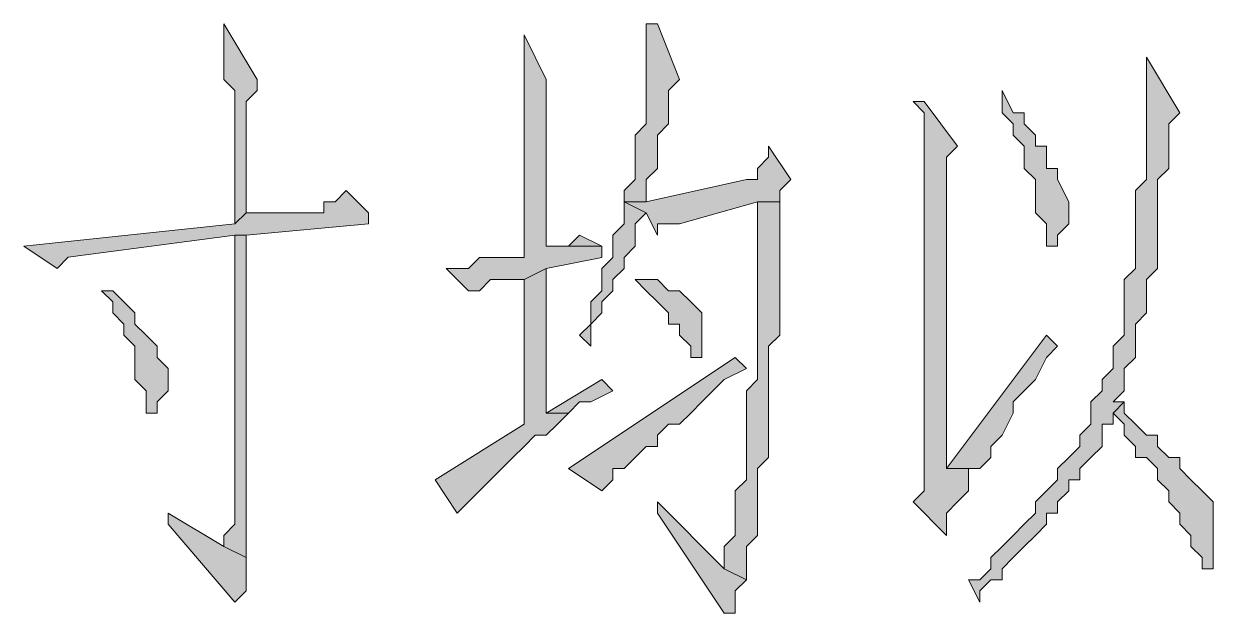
# Model space of a CAD drawing. Header units: millimetres. Extents: x 6 to 291, y 4 to 206.
# Drawn here: x 253.788 to 258.318, y 23.368 to 25.612 of the extents above; entities that cross this region are included whole.
import ezdxf

# ---------------------------------------------------------------- set-up
doc = ezdxf.new("R2010")
doc.units = ezdxf.units.MM
doc.layers.add('C00-00-00', color=7, linetype='Continuous')

msp = doc.modelspace()

# ---------------------------------------------------------------- hatches: boundary and pattern name
at = {"layer": 'C00-00-00'}
h = msp.add_hatch(color=256, dxfattribs=at)
h.dxf.hatch_style = 2
h.paths.add_polyline_path([(254.550338, 25.611663), (254.550338, 25.56933), (254.550338, 25.526997), (254.550338, 25.399997), (254.592671, 25.357663), (254.592671, 24.849663), (254.635004, 24.891997), (254.635004, 25.272997), (254.635004, 25.31533), (254.677338, 25.357663), (254.677338, 25.399997)])
h = msp.add_hatch(color=256, dxfattribs=at)
h.dxf.hatch_style = 2
h.paths.add_polyline_path([(256.201335, 25.611663), (256.159002, 25.611663), (256.159002, 25.56933), (256.159002, 25.31533), (256.159002, 25.272997), (256.159002, 25.230663), (256.116669, 25.18833), (256.116669, 25.145997), (256.116669, 25.06133), (256.116669, 25.018997), (256.074335, 24.976663), (256.074335, 24.93433), (256.159002, 24.93433), (256.159002, 24.976663), (256.159002, 25.018997), (256.201335, 25.06133), (256.201335, 25.103663), (256.201335, 25.145997), (256.201335, 25.18833), (256.243669, 25.230663), (256.243669, 25.272997), (256.243669, 25.31533), (256.243669, 25.357663), (256.286002, 25.399997)])
h = msp.add_hatch(color=256, dxfattribs=at)
h.dxf.hatch_style = 2
h.paths.add_polyline_path([(255.69334, 25.569337), (255.69334, 25.527004), (255.69334, 25.442337), (255.69334, 25.400004), (255.69334, 24.765004), (255.69334, 24.72267), (255.608673, 24.72267), (255.56634, 24.72267), (255.524006, 24.72267), (255.481673, 24.680337), (255.397006, 24.680337), (255.481673, 24.59567), (255.524006, 24.59567), (255.56634, 24.638004), (255.69334, 24.638004), (255.778006, 24.680337), (255.989673, 24.72267), (255.989673, 24.765004), (255.778006, 24.765004), (255.778006, 24.807337), (255.778006, 24.84967), (255.778006, 25.315337), (255.778006, 25.35767), (255.778006, 25.400004)])
h = msp.add_hatch(color=256, dxfattribs=at)
h.dxf.hatch_style = 2
h.paths.add_polyline_path([(258.063996, 25.484669), (258.063996, 25.400002), (258.063996, 25.357669), (258.063996, 25.188335), (258.063996, 25.146002), (258.063996, 25.019002), (258.021663, 24.976669), (258.021663, 24.807335), (258.021663, 24.765002), (258.021663, 24.680335), (257.979329, 24.638002), (257.979329, 24.595669), (257.979329, 24.553335), (257.979329, 24.426335), (257.936996, 24.384002), (257.936996, 24.341669), (257.936996, 24.299335), (257.894663, 24.257002), (257.894663, 24.214669), (257.852329, 24.172335), (257.852329, 24.130002), (257.852329, 24.087669), (257.809996, 24.045335), (257.809996, 24.003002), (257.767663, 23.960669), (257.725329, 23.918335), (257.725329, 23.876002), (257.682996, 23.833669), (257.640663, 23.791335), (257.640663, 23.749002), (257.598329, 23.706669), (257.555996, 23.664335), (257.513663, 23.622002), (257.471329, 23.579669), (257.471329, 23.537335), (257.428996, 23.495002), (257.386663, 23.495002), (257.428996, 23.410335), (257.428996, 23.452669), (257.471329, 23.495002), (257.513663, 23.495002), (257.513663, 23.537335), (257.555996, 23.579669), (257.598329, 23.622002), (257.640663, 23.664335), (257.682996, 23.706669), (257.682996, 23.749002), (257.725329, 23.749002), (257.725329, 23.791335), (257.767663, 23.833669), (257.767663, 23.876002), (257.809996, 23.876002), (257.809996, 23.918335), (257.852329, 23.960669), (257.894663, 24.003002), (257.894663, 24.045335), (257.894663, 24.087669), (257.936996, 24.087669), (257.936996, 24.130002), (257.979329, 24.172335), (257.936996, 24.172335), (257.979329, 24.214669), (257.979329, 24.257002), (257.979329, 24.299335), (258.021663, 24.341669), (258.021663, 24.384002), (258.021663, 24.426335), (258.021663, 24.468669), (258.063996, 24.511002), (258.063996, 24.553335), (258.063996, 24.595669), (258.063996, 24.638002), (258.106329, 24.680335), (258.106329, 24.849669), (258.106329, 24.934335), (258.106329, 25.019002), (258.148663, 25.061335), (258.148663, 25.146002), (258.148663, 25.188335), (258.148663, 25.230669), (258.190996, 25.273002)])
h = msp.add_hatch(color=256, dxfattribs=at)
h.dxf.hatch_style = 2
h.paths.add_polyline_path([(257.513674, 25.357674), (257.513674, 25.31534), (257.513674, 25.273007), (257.556008, 25.230674), (257.556008, 25.18834), (257.598341, 25.146007), (257.598341, 25.103674), (257.598341, 25.06134), (257.640674, 25.019007), (257.640674, 24.976674), (257.640674, 24.93434), (257.640674, 24.892007), (257.683008, 24.849674), (257.683008, 24.80734), (257.683008, 24.765007), (257.725341, 24.765007), (257.725341, 24.80734), (257.767674, 24.849674), (257.767674, 24.93434), (257.725341, 25.019007), (257.725341, 25.06134), (257.683008, 25.06134), (257.683008, 25.103674), (257.683008, 25.146007), (257.640674, 25.146007), (257.640674, 25.18834), (257.598341, 25.230674), (257.598341, 25.273007), (257.556008, 25.273007)])
h = msp.add_hatch(color=256, dxfattribs=at)
h.dxf.hatch_style = 2
h.paths.add_polyline_path([(257.217326, 25.315331), (257.174993, 25.315331), (257.217326, 25.272998), (257.217326, 25.188331), (257.217326, 25.145998), (257.217326, 23.833665), (257.174993, 23.791331), (257.301993, 23.664331), (257.301993, 23.706665), (257.301993, 23.748998), (257.344326, 23.791331), (257.38666, 23.833665), (257.38666, 23.875998), (257.38666, 23.918331), (257.301993, 23.918331), (257.301993, 23.960665), (257.301993, 24.129998), (257.301993, 24.214665), (257.301993, 25.061331), (257.301993, 25.103665), (257.344326, 25.145998)])
h = msp.add_hatch(color=256, dxfattribs=at)
h.dxf.hatch_style = 2
h.paths.add_polyline_path([(256.624662, 25.14601), (256.624662, 25.103677), (256.582329, 25.061343), (256.582329, 25.01901), (256.539996, 25.01901), (256.158996, 24.934343), (256.074329, 24.934343), (256.158996, 24.89201), (256.201329, 24.807343), (256.201329, 24.849677), (256.243662, 24.849677), (256.285996, 24.849677), (256.582329, 24.934343), (256.666996, 24.934343), (256.666996, 24.976677), (256.709329, 25.01901)])
h = msp.add_hatch(color=256, dxfattribs=at)
h.dxf.hatch_style = 2
h.paths.add_polyline_path([(255.016007, 24.976673), (254.973674, 24.93434), (254.93134, 24.93434), (254.93134, 24.892006), (254.635007, 24.892006), (254.592674, 24.849673), (253.78834, 24.765006), (253.91534, 24.68034), (253.957674, 24.722673), (254.592674, 24.80734), (254.635007, 24.80734), (255.100674, 24.849673), (255.100674, 24.892006)])
h = msp.add_hatch(color=256, dxfattribs=at)
h.dxf.hatch_style = 2
h.paths.add_polyline_path([(256.07434, 24.934331), (256.07434, 24.891997), (256.07434, 24.849664), (256.032007, 24.807331), (256.032007, 24.764997), (256.032007, 24.722664), (255.989674, 24.680331), (255.989674, 24.637997), (255.989674, 24.595664), (255.94734, 24.553331), (255.94734, 24.468664), (255.905007, 24.426331), (255.94734, 24.383997), (255.94734, 24.468664), (255.989674, 24.510997), (255.989674, 24.553331), (256.032007, 24.595664), (256.032007, 24.637997), (256.07434, 24.680331), (256.07434, 24.722664), (256.116674, 24.764997), (256.116674, 24.807331), (256.116674, 24.849664), (256.159007, 24.891997)])
h = msp.add_hatch(color=256, dxfattribs=at)
h.dxf.hatch_style = 2
h.paths.add_polyline_path([(256.667004, 24.934331), (256.582338, 24.934331), (256.582338, 24.849664), (256.582338, 24.256997), (256.540004, 24.214664), (256.540004, 24.045331), (256.540004, 23.960664), (256.540004, 23.875997), (256.497671, 23.833664), (256.497671, 23.748997), (256.497671, 23.706664), (256.497671, 23.664331), (256.455338, 23.621997), (256.455338, 23.579664), (256.455338, 23.537331), (256.540004, 23.494997), (256.540004, 23.537331), (256.540004, 23.579664), (256.540004, 23.621997), (256.582338, 23.664331), (256.582338, 23.748997), (256.582338, 23.791331), (256.582338, 23.918331), (256.624671, 23.960664), (256.624671, 24.045331), (256.624671, 24.129997), (256.624671, 24.383997), (256.667004, 24.426331)])
h = msp.add_hatch(color=256, dxfattribs=at)
h.dxf.hatch_style = 2
h.paths.add_polyline_path([(254.635006, 24.807336), (254.592673, 24.807336), (254.592673, 23.791336), (254.592673, 23.706669), (254.55034, 23.664336), (254.55034, 23.622002), (254.635006, 23.579669)])
h = msp.add_hatch(color=256, dxfattribs=at)
h.dxf.hatch_style = 2
h.paths.add_polyline_path([(255.905003, 24.807336), (255.86267, 24.765002), (255.820337, 24.765002), (255.778003, 24.765002), (255.98967, 24.765002)])
h = msp.add_hatch(color=256, dxfattribs=at)
h.dxf.hatch_style = 2
h.paths.add_polyline_path([(255.777992, 24.680341), (255.693326, 24.638008), (255.693326, 24.087674), (255.354659, 23.876008), (255.439326, 23.749008), (255.481659, 23.791341), (255.523992, 23.833674), (255.566326, 23.876008), (255.608659, 23.918341), (255.650992, 23.960674), (255.693326, 24.003008), (255.735659, 24.045341), (255.777992, 24.045341), (255.820326, 24.087674), (255.862659, 24.130008), (255.777992, 24.130008), (255.777992, 24.299341), (255.777992, 24.384008)])
h = msp.add_hatch(color=256, dxfattribs=at)
h.dxf.hatch_style = 2
h.paths.add_polyline_path([(256.158993, 24.637999), (256.11666, 24.637999), (256.158993, 24.595665), (256.201326, 24.553332), (256.24366, 24.510999), (256.24366, 24.468665), (256.285993, 24.468665), (256.285993, 24.426332), (256.328326, 24.383999), (256.328326, 24.341665), (256.37066, 24.341665), (256.37066, 24.383999), (256.37066, 24.510999), (256.328326, 24.553332), (256.285993, 24.595665), (256.24366, 24.595665), (256.201326, 24.637999)])
h = msp.add_hatch(color=256, dxfattribs=at)
h.dxf.hatch_style = 2
h.paths.add_polyline_path([(254.126995, 24.595672), (254.084661, 24.595672), (254.126995, 24.553339), (254.126995, 24.511006), (254.169328, 24.468672), (254.169328, 24.426339), (254.211661, 24.384006), (254.211661, 24.341672), (254.211661, 24.299339), (254.211661, 24.257006), (254.253995, 24.214672), (254.253995, 24.172339), (254.253995, 24.130006), (254.296328, 24.130006), (254.296328, 24.172339), (254.338661, 24.214672), (254.338661, 24.299339), (254.296328, 24.341672), (254.296328, 24.384006), (254.253995, 24.426339), (254.211661, 24.468672), (254.211661, 24.511006), (254.169328, 24.553339)])
h = msp.add_hatch(color=256, dxfattribs=at)
h.dxf.hatch_style = 2
h.paths.add_polyline_path([(257.682996, 24.426335), (257.301996, 23.918335), (257.386662, 23.918335), (257.428996, 23.918335), (257.471329, 23.960669), (257.471329, 24.003002), (257.513662, 24.045335), (257.555996, 24.130002), (257.555996, 24.172335), (257.598329, 24.214669), (257.640662, 24.257002), (257.682996, 24.341669), (257.725329, 24.384002)])
h = msp.add_hatch(color=256, dxfattribs=at)
h.dxf.hatch_style = 2
h.paths.add_polyline_path([(256.497667, 24.341666), (255.862667, 23.918333), (255.989667, 23.833666), (256.032001, 23.876), (256.032001, 23.918333), (256.074334, 23.918333), (256.116667, 23.960666), (256.159001, 24.003), (256.201334, 24.003), (256.201334, 24.045333), (256.243667, 24.087666), (256.286001, 24.087666), (256.328334, 24.13), (256.370667, 24.172333), (256.413001, 24.214666), (256.455334, 24.257), (256.540001, 24.299333)])
h = msp.add_hatch(color=256, dxfattribs=at)
h.dxf.hatch_style = 2
h.paths.add_polyline_path([(255.989672, 24.256998), (255.778005, 24.129998), (255.862672, 24.129998), (255.905005, 24.172331), (255.947339, 24.172331), (256.032005, 24.214665)])
h = msp.add_hatch(color=256, dxfattribs=at)
h.dxf.hatch_style = 2
h.paths.add_polyline_path([(257.979328, 24.172329), (257.936994, 24.129996), (257.979328, 24.087663), (257.979328, 24.045329), (258.021661, 24.002996), (258.021661, 23.960663), (258.063994, 23.960663), (258.106328, 23.918329), (258.106328, 23.875996), (258.148661, 23.833663), (258.148661, 23.791329), (258.190994, 23.748996), (258.190994, 23.706663), (258.233328, 23.664329), (258.233328, 23.621996), (258.275661, 23.579663), (258.275661, 23.537329), (258.317994, 23.537329), (258.317994, 23.579663), (258.317994, 23.621996), (258.317994, 23.748996), (258.317994, 23.791329), (258.275661, 23.833663), (258.233328, 23.875996), (258.190994, 23.918329), (258.190994, 23.960663), (258.148661, 23.960663), (258.106328, 24.002996), (258.106328, 24.045329), (258.063994, 24.045329), (258.021661, 24.087663), (257.979328, 24.129996)])
h = msp.add_hatch(color=256, dxfattribs=at)
h.dxf.hatch_style = 2
h.paths.add_polyline_path([(256.201335, 23.791329), (256.201335, 23.748995), (256.455335, 23.367995), (256.497669, 23.367995), (256.497669, 23.410329), (256.497669, 23.452662), (256.540002, 23.494995), (256.455335, 23.537329)])
h = msp.add_hatch(color=256, dxfattribs=at)
h.dxf.hatch_style = 2
h.paths.add_polyline_path([(254.338674, 23.749002), (254.338674, 23.706669), (254.592674, 23.410336), (254.635008, 23.452669), (254.635008, 23.537336), (254.635008, 23.579669), (254.550341, 23.622002)])

# ---------------------------------------------------------------- linework, layer by layer
at = {"layer": 'C00-00-00', "lineweight": 13}
for points in [[(254.550338, 25.611663), (254.550338, 25.56933), (254.550338, 25.526997), (254.550338, 25.399997), (254.592671, 25.357663), (254.592671, 24.849663), (254.635004, 24.891997), (254.635004, 25.272997), (254.635004, 25.31533), (254.677338, 25.357663), (254.677338, 25.399997)], [(256.201335, 25.611663), (256.159002, 25.611663), (256.159002, 25.56933), (256.159002, 25.31533), (256.159002, 25.272997), (256.159002, 25.230663), (256.116669, 25.18833), (256.116669, 25.145997), (256.116669, 25.06133), (256.116669, 25.018997), (256.074335, 24.976663), (256.074335, 24.93433), (256.159002, 24.93433), (256.159002, 24.976663), (256.159002, 25.018997), (256.201335, 25.06133), (256.201335, 25.103663), (256.201335, 25.145997), (256.201335, 25.18833), (256.243669, 25.230663), (256.243669, 25.272997), (256.243669, 25.31533), (256.243669, 25.357663), (256.286002, 25.399997)], [(255.69334, 25.569337), (255.69334, 25.527004), (255.69334, 25.442337), (255.69334, 25.400004), (255.69334, 24.765004), (255.69334, 24.72267), (255.608673, 24.72267), (255.56634, 24.72267), (255.524006, 24.72267), (255.481673, 24.680337), (255.397006, 24.680337), (255.481673, 24.59567), (255.524006, 24.59567), (255.56634, 24.638004), (255.69334, 24.638004), (255.778006, 24.680337), (255.989673, 24.72267), (255.989673, 24.765004), (255.778006, 24.765004), (255.778006, 24.807337), (255.778006, 24.84967), (255.778006, 25.315337), (255.778006, 25.35767), (255.778006, 25.400004)], [(258.063996, 25.484669), (258.063996, 25.400002), (258.063996, 25.357669), (258.063996, 25.188335), (258.063996, 25.146002), (258.063996, 25.019002), (258.021663, 24.976669), (258.021663, 24.807335), (258.021663, 24.765002), (258.021663, 24.680335), (257.979329, 24.638002), (257.979329, 24.595669), (257.979329, 24.553335), (257.979329, 24.426335), (257.936996, 24.384002), (257.936996, 24.341669), (257.936996, 24.299335), (257.894663, 24.257002), (257.894663, 24.214669), (257.852329, 24.172335), (257.852329, 24.130002), (257.852329, 24.087669), (257.809996, 24.045335), (257.809996, 24.003002), (257.767663, 23.960669), (257.725329, 23.918335), (257.725329, 23.876002), (257.682996, 23.833669), (257.640663, 23.791335), (257.640663, 23.749002), (257.598329, 23.706669), (257.555996, 23.664335), (257.513663, 23.622002), (257.471329, 23.579669), (257.471329, 23.537335), (257.428996, 23.495002), (257.386663, 23.495002), (257.428996, 23.410335), (257.428996, 23.452669), (257.471329, 23.495002), (257.513663, 23.495002), (257.513663, 23.537335), (257.555996, 23.579669), (257.598329, 23.622002), (257.640663, 23.664335), (257.682996, 23.706669), (257.682996, 23.749002), (257.725329, 23.749002), (257.725329, 23.791335), (257.767663, 23.833669), (257.767663, 23.876002), (257.809996, 23.876002), (257.809996, 23.918335), (257.852329, 23.960669), (257.894663, 24.003002), (257.894663, 24.045335), (257.894663, 24.087669), (257.936996, 24.087669), (257.936996, 24.130002), (257.979329, 24.172335), (257.936996, 24.172335), (257.979329, 24.214669), (257.979329, 24.257002), (257.979329, 24.299335), (258.021663, 24.341669), (258.021663, 24.384002), (258.021663, 24.426335), (258.021663, 24.468669), (258.063996, 24.511002), (258.063996, 24.553335), (258.063996, 24.595669), (258.063996, 24.638002), (258.106329, 24.680335), (258.106329, 24.849669), (258.106329, 24.934335), (258.106329, 25.019002), (258.148663, 25.061335), (258.148663, 25.146002), (258.148663, 25.188335), (258.148663, 25.230669), (258.190996, 25.273002)], [(257.513674, 25.357674), (257.513674, 25.31534), (257.513674, 25.273007), (257.556008, 25.230674), (257.556008, 25.18834), (257.598341, 25.146007), (257.598341, 25.103674), (257.598341, 25.06134), (257.640674, 25.019007), (257.640674, 24.976674), (257.640674, 24.93434), (257.640674, 24.892007), (257.683008, 24.849674), (257.683008, 24.80734), (257.683008, 24.765007), (257.725341, 24.765007), (257.725341, 24.80734), (257.767674, 24.849674), (257.767674, 24.93434), (257.725341, 25.019007), (257.725341, 25.06134), (257.683008, 25.06134), (257.683008, 25.103674), (257.683008, 25.146007), (257.640674, 25.146007), (257.640674, 25.18834), (257.598341, 25.230674), (257.598341, 25.273007), (257.556008, 25.273007)], [(257.217326, 25.315331), (257.174993, 25.315331), (257.217326, 25.272998), (257.217326, 25.188331), (257.217326, 25.145998), (257.217326, 23.833665), (257.174993, 23.791331), (257.301993, 23.664331), (257.301993, 23.706665), (257.301993, 23.748998), (257.344326, 23.791331), (257.38666, 23.833665), (257.38666, 23.875998), (257.38666, 23.918331), (257.301993, 23.918331), (257.301993, 23.960665), (257.301993, 24.129998), (257.301993, 24.214665), (257.301993, 25.061331), (257.301993, 25.103665), (257.344326, 25.145998)], [(256.624662, 25.14601), (256.624662, 25.103677), (256.582329, 25.061343), (256.582329, 25.01901), (256.539996, 25.01901), (256.158996, 24.934343), (256.074329, 24.934343), (256.158996, 24.89201), (256.201329, 24.807343), (256.201329, 24.849677), (256.243662, 24.849677), (256.285996, 24.849677), (256.582329, 24.934343), (256.666996, 24.934343), (256.666996, 24.976677), (256.709329, 25.01901)], [(255.016007, 24.976673), (254.973674, 24.93434), (254.93134, 24.93434), (254.93134, 24.892006), (254.635007, 24.892006), (254.592674, 24.849673), (253.78834, 24.765006), (253.91534, 24.68034), (253.957674, 24.722673), (254.592674, 24.80734), (254.635007, 24.80734), (255.100674, 24.849673), (255.100674, 24.892006)], [(256.07434, 24.934331), (256.07434, 24.891997), (256.07434, 24.849664), (256.032007, 24.807331), (256.032007, 24.764997), (256.032007, 24.722664), (255.989674, 24.680331), (255.989674, 24.637997), (255.989674, 24.595664), (255.94734, 24.553331), (255.94734, 24.468664), (255.905007, 24.426331), (255.94734, 24.383997), (255.94734, 24.468664), (255.989674, 24.510997), (255.989674, 24.553331), (256.032007, 24.595664), (256.032007, 24.637997), (256.07434, 24.680331), (256.07434, 24.722664), (256.116674, 24.764997), (256.116674, 24.807331), (256.116674, 24.849664), (256.159007, 24.891997)], [(256.667004, 24.934331), (256.582338, 24.934331), (256.582338, 24.849664), (256.582338, 24.256997), (256.540004, 24.214664), (256.540004, 24.045331), (256.540004, 23.960664), (256.540004, 23.875997), (256.497671, 23.833664), (256.497671, 23.748997), (256.497671, 23.706664), (256.497671, 23.664331), (256.455338, 23.621997), (256.455338, 23.579664), (256.455338, 23.537331), (256.540004, 23.494997), (256.540004, 23.537331), (256.540004, 23.579664), (256.540004, 23.621997), (256.582338, 23.664331), (256.582338, 23.748997), (256.582338, 23.791331), (256.582338, 23.918331), (256.624671, 23.960664), (256.624671, 24.045331), (256.624671, 24.129997), (256.624671, 24.383997), (256.667004, 24.426331)], [(254.635006, 24.807336), (254.592673, 24.807336), (254.592673, 23.791336), (254.592673, 23.706669), (254.55034, 23.664336), (254.55034, 23.622002), (254.635006, 23.579669)], [(255.905003, 24.807336), (255.86267, 24.765002), (255.820337, 24.765002), (255.778003, 24.765002), (255.98967, 24.765002)], [(255.777992, 24.680341), (255.693326, 24.638008), (255.693326, 24.087674), (255.354659, 23.876008), (255.439326, 23.749008), (255.481659, 23.791341), (255.523992, 23.833674), (255.566326, 23.876008), (255.608659, 23.918341), (255.650992, 23.960674), (255.693326, 24.003008), (255.735659, 24.045341), (255.777992, 24.045341), (255.820326, 24.087674), (255.862659, 24.130008), (255.777992, 24.130008), (255.777992, 24.299341), (255.777992, 24.384008)], [(256.158993, 24.637999), (256.11666, 24.637999), (256.158993, 24.595665), (256.201326, 24.553332), (256.24366, 24.510999), (256.24366, 24.468665), (256.285993, 24.468665), (256.285993, 24.426332), (256.328326, 24.383999), (256.328326, 24.341665), (256.37066, 24.341665), (256.37066, 24.383999), (256.37066, 24.510999), (256.328326, 24.553332), (256.285993, 24.595665), (256.24366, 24.595665), (256.201326, 24.637999)], [(254.126995, 24.595672), (254.084661, 24.595672), (254.126995, 24.553339), (254.126995, 24.511006), (254.169328, 24.468672), (254.169328, 24.426339), (254.211661, 24.384006), (254.211661, 24.341672), (254.211661, 24.299339), (254.211661, 24.257006), (254.253995, 24.214672), (254.253995, 24.172339), (254.253995, 24.130006), (254.296328, 24.130006), (254.296328, 24.172339), (254.338661, 24.214672), (254.338661, 24.299339), (254.296328, 24.341672), (254.296328, 24.384006), (254.253995, 24.426339), (254.211661, 24.468672), (254.211661, 24.511006), (254.169328, 24.553339)], [(257.682996, 24.426335), (257.301996, 23.918335), (257.386662, 23.918335), (257.428996, 23.918335), (257.471329, 23.960669), (257.471329, 24.003002), (257.513662, 24.045335), (257.555996, 24.130002), (257.555996, 24.172335), (257.598329, 24.214669), (257.640662, 24.257002), (257.682996, 24.341669), (257.725329, 24.384002)], [(256.497667, 24.341666), (255.862667, 23.918333), (255.989667, 23.833666), (256.032001, 23.876), (256.032001, 23.918333), (256.074334, 23.918333), (256.116667, 23.960666), (256.159001, 24.003), (256.201334, 24.003), (256.201334, 24.045333), (256.243667, 24.087666), (256.286001, 24.087666), (256.328334, 24.13), (256.370667, 24.172333), (256.413001, 24.214666), (256.455334, 24.257), (256.540001, 24.299333)], [(255.989672, 24.256998), (255.778005, 24.129998), (255.862672, 24.129998), (255.905005, 24.172331), (255.947339, 24.172331), (256.032005, 24.214665)], [(257.979328, 24.172329), (257.936994, 24.129996), (257.979328, 24.087663), (257.979328, 24.045329), (258.021661, 24.002996), (258.021661, 23.960663), (258.063994, 23.960663), (258.106328, 23.918329), (258.106328, 23.875996), (258.148661, 23.833663), (258.148661, 23.791329), (258.190994, 23.748996), (258.190994, 23.706663), (258.233328, 23.664329), (258.233328, 23.621996), (258.275661, 23.579663), (258.275661, 23.537329), (258.317994, 23.537329), (258.317994, 23.579663), (258.317994, 23.621996), (258.317994, 23.748996), (258.317994, 23.791329), (258.275661, 23.833663), (258.233328, 23.875996), (258.190994, 23.918329), (258.190994, 23.960663), (258.148661, 23.960663), (258.106328, 24.002996), (258.106328, 24.045329), (258.063994, 24.045329), (258.021661, 24.087663), (257.979328, 24.129996)], [(256.201335, 23.791329), (256.201335, 23.748995), (256.455335, 23.367995), (256.497669, 23.367995), (256.497669, 23.410329), (256.497669, 23.452662), (256.540002, 23.494995), (256.455335, 23.537329)], [(254.338674, 23.749002), (254.338674, 23.706669), (254.592674, 23.410336), (254.635008, 23.452669), (254.635008, 23.537336), (254.635008, 23.579669), (254.550341, 23.622002)]]:
    msp.add_lwpolyline(points, close=True, dxfattribs=at)

doc.saveas('drawing.dxf')
